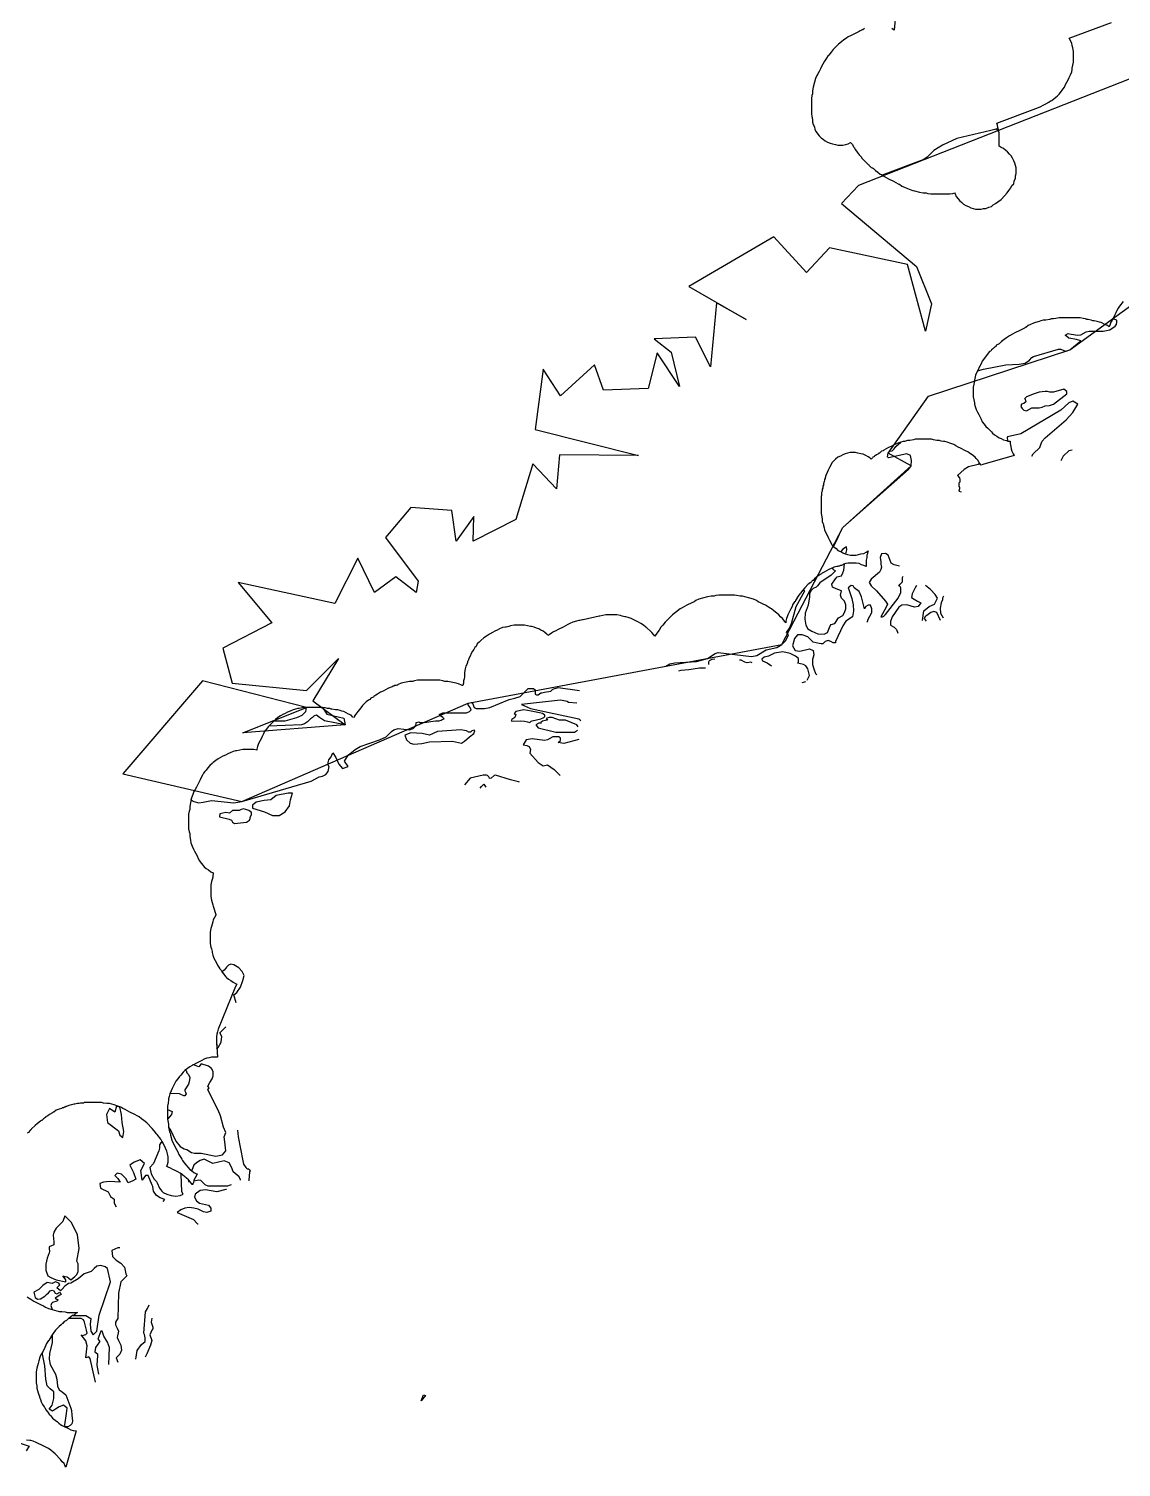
# Model space of a CAD drawing. Header units: metres. Extents: x 0 to 1325, y -1 to 773.
# Drawn here: x 188.3 to 206.38, y 170.11 to 193.92 of the extents above; entities that cross this region are included whole.
import ezdxf

# ---------------------------------------------------------------- set-up
doc = ezdxf.new("R2010")
doc.units = ezdxf.units.M

msp = doc.modelspace()

# ---------------------------------------------------------------- linework, layer by layer
at = {"layer": 'CUT'}
for points in [[(202.65, 194.198), (202.62, 193.898), (202.58, 193.928)], [(202.13, 193.928), (202.1, 193.908), (202.09, 193.908), (202.06, 193.888), (202.04, 193.878), (202.02, 193.868), (201.94, 193.828), (201.9, 193.808), (201.86, 193.788), (201.83, 193.768), (201.79, 193.738), (201.75, 193.708), (201.7, 193.668), (201.67, 193.638), (201.61, 193.578), (201.58, 193.538), (201.54, 193.488), (201.53, 193.478), (201.5, 193.438), (201.49, 193.418), (201.47, 193.388), (201.44, 193.338), (201.42, 193.298), (201.4, 193.258), (201.38, 193.218), (201.36, 193.178), (201.34, 193.148), (201.32, 193.098), (201.3, 193.038), (201.28, 192.958), (201.27, 192.898), (201.27, 192.868), (201.27, 192.848), (201.26, 192.818), (201.25, 192.768), (201.25, 192.728), (201.25, 192.548), (201.25, 192.508), (201.26, 192.478), (201.27, 192.418), (201.27, 192.378), (201.28, 192.338), (201.3, 192.298), (201.31, 192.258), (201.33, 192.218), (201.36, 192.178), (201.38, 192.148), (201.41, 192.118), (201.45, 192.088), (201.48, 192.068), (201.52, 192.048), (201.56, 192.028), (201.6, 192.018), (201.65, 192.008), (201.69, 191.998), (201.73, 191.998), (201.77, 191.998), (201.82, 192.008), (201.86, 192.018), (201.9, 192.038), (201.91, 192.028), (201.93, 192.008), (201.95, 191.968), (201.96, 191.958), (201.98, 191.918), (202.01, 191.878), (202.04, 191.838), (202.07, 191.808), (202.08, 191.798), (202.08, 191.788), (202.11, 191.758), (202.17, 191.698), (202.19, 191.678), (202.2, 191.668), (202.21, 191.658), (202.24, 191.628), (202.26, 191.618), (202.28, 191.608), (202.31, 191.578), (202.35, 191.548), (202.39, 191.518), (202.41, 191.508), (202.44, 191.488), (202.49, 191.458), (202.53, 191.438), (202.61, 191.398), (202.69, 191.358), (202.7, 191.348), (202.71, 191.348), (202.75, 191.318), (202.79, 191.298), (202.84, 191.278), (202.87, 191.268), (202.93, 191.248), (202.96, 191.238), (203.04, 191.218), (203.1, 191.208), (203.14, 191.208), (203.15, 191.208), (203.18, 191.198), (203.23, 191.188), (203.28, 191.188), (203.5, 191.188), (203.54, 191.188), (203.59, 191.198), (203.62, 191.208), (203.63, 191.188), (203.65, 191.148), (203.68, 191.108), (203.7, 191.078), (203.74, 191.048), (203.77, 191.018), (203.81, 190.998), (203.85, 190.978), (203.89, 190.958), (203.93, 190.948), (203.97, 190.938), (204.01, 190.938), (204.06, 190.938), (204.1, 190.948), (204.14, 190.948), (204.19, 190.968), (204.23, 190.978), (204.26, 191.008), (204.3, 191.028), (204.34, 191.058), (204.39, 191.098), (204.45, 191.158), (204.49, 191.208), (204.52, 191.248), (204.55, 191.288), (204.57, 191.328), (204.6, 191.358), (204.61, 191.398), (204.63, 191.448), (204.63, 191.488), (204.64, 191.528), (204.64, 191.578), (204.64, 191.618), (204.63, 191.658), (204.62, 191.698), (204.6, 191.738), (204.58, 191.778), (204.56, 191.818), (204.53, 191.848), (204.5, 191.888), (204.47, 191.908), (204.43, 191.938), (204.39, 191.958), (204.36, 191.978), (204.36, 192.008), (204.36, 192.048), (204.36, 192.158), (204.36, 192.198), (204.35, 192.248), (204.34, 192.288), (204.33, 192.328), (204.32, 192.358), (205.01, 192.618), (205.05, 192.638), (205.09, 192.658), (205.13, 192.678), (205.18, 192.708), (205.21, 192.728), (205.23, 192.738), (205.27, 192.768), (205.32, 192.808), (205.35, 192.838), (205.39, 192.888), (205.42, 192.928), (205.44, 192.958), (205.46, 192.998), (205.48, 193.038), (205.5, 193.078), (205.52, 193.118), (205.54, 193.158), (205.56, 193.208), (205.57, 193.248), (205.57, 193.268), (205.58, 193.318), (205.59, 193.368), (205.59, 193.408), (205.59, 193.498), (205.59, 193.548), (205.58, 193.608), (205.57, 193.648), (205.56, 193.678), (205.55, 193.708), (205.53, 193.748), (205.52, 193.768), (206.22, 194.028)], [(206.51, 193.088), (202.03, 191.328), (201.75, 191.028), (202.99, 189.988), (203.24, 189.368), (203.14, 188.918), (202.84, 190.018), (201.55, 190.298), (201.17, 189.888), (200.63, 190.478), (199.22, 189.658), (200.17, 189.108), (199.68, 189.388), (199.58, 188.328), (199.33, 188.818), (198.65, 188.788), (198.93, 188.568), (199.07, 187.998), (198.7, 188.558), (198.55, 187.968), (197.81, 187.938), (197.66, 188.358), (197.1, 187.848), (196.81, 188.288), (196.68, 187.288), (198.39, 186.858), (197.08, 186.868), (197.03, 186.308), (196.64, 186.718), (196.36, 185.798), (195.65, 185.438), (195.66, 185.848), (195.37, 185.438), (195.3, 185.948), (194.62, 185.998), (194.2, 185.498), (194.74, 184.778), (194.71, 184.588), (194.37, 184.848), (194.02, 184.588), (193.74, 185.158), (193.36, 184.408), (191.76, 184.758), (192.32, 184.088), (191.51, 183.668), (191.66, 183.088), (192.89, 182.968), (193.42, 183.498), (193, 182.798), (193.53, 182.398), (191.84, 182.268), (192.89, 182.688), (191.17, 183.128), (189.85, 181.588), (191.82, 181.128), (195.57, 182.758), (200.76, 183.728), (201.77, 185.668), (202.9, 186.688), (202.52, 186.898), (203.19, 187.838), (205.53, 188.608), (206.8, 189.528)], [(206.41, 189.408), (206.35, 189.328), (206.33, 189.298), (206.31, 189.258), (206.29, 189.218), (206.27, 189.178), (206.25, 189.138), (206.23, 189.098), (206.21, 189.068), (206.19, 189.018), (206.18, 188.988), (206.15, 189.008), (206.11, 189.028), (206.05, 189.058), (206.02, 189.068), (205.98, 189.078), (205.93, 189.088), (205.91, 189.088), (205.88, 189.098), (205.83, 189.108), (205.82, 189.108), (205.81, 189.108), (205.79, 189.118), (205.75, 189.128), (205.7, 189.138), (205.65, 189.138), (205.39, 189.138), (205.35, 189.138), (205.3, 189.128), (205.26, 189.118), (205.25, 189.118), (205.22, 189.118), (205.2, 189.108), (205.19, 189.108), (205.13, 189.098), (205.09, 189.098), (205.05, 189.088), (205.02, 189.078), (204.96, 189.058), (204.93, 189.048), (204.88, 189.028), (204.84, 189.008), (204.8, 188.978), (204.79, 188.978), (204.78, 188.968), (204.7, 188.928), (204.62, 188.888), (204.58, 188.868), (204.53, 188.838), (204.5, 188.818), (204.48, 188.808), (204.44, 188.778), (204.4, 188.748), (204.4, 188.738), (204.39, 188.738), (204.36, 188.708), (204.34, 188.698), (204.32, 188.688), (204.31, 188.678), (204.31, 188.668), (204.29, 188.658), (204.28, 188.648), (204.27, 188.638), (204.25, 188.618), (204.23, 188.608), (204.22, 188.588), (204.2, 188.578), (204.16, 188.528), (204.1, 188.448), (204.08, 188.418), (204.06, 188.378), (204.04, 188.338), (204.03, 188.318), (204.01, 188.278), (203.99, 188.238), (203.97, 188.188), (203.95, 188.108), (203.95, 188.088), (203.94, 188.038), (203.93, 187.988), (203.93, 187.948), (203.93, 187.868), (203.93, 187.828), (203.94, 187.778), (203.95, 187.728), (203.95, 187.708), (203.96, 187.668), (203.98, 187.618), (204, 187.578), (204.02, 187.538), (204.06, 187.458), (204.08, 187.418), (204.11, 187.378), (204.14, 187.338), (204.17, 187.308), (204.23, 187.248), (204.25, 187.228), (204.28, 187.198), (204.32, 187.178), (204.36, 187.148), (204.39, 187.138), (204.43, 187.118), (204.48, 187.108), (204.52, 187.098), (204.54, 187.098), (204.54, 187.058), (204.55, 187.008), (204.56, 186.968), (204.57, 186.928), (204.59, 186.888), (204.61, 186.858), (204.09, 186.708), (204.06, 186.698), (204.03, 186.738), (204.01, 186.778), (203.98, 186.808), (203.96, 186.828), (203.91, 186.868), (203.87, 186.898), (203.84, 186.918), (203.8, 186.938), (203.72, 186.978), (203.68, 186.998), (203.64, 187.018), (203.61, 187.038), (203.56, 187.058), (203.5, 187.078), (203.46, 187.088), (203.44, 187.088), (203.4, 187.098), (203.37, 187.108), (203.33, 187.108), (203.27, 187.118), (203.24, 187.128), (203.2, 187.128), (203.01, 187.128), (202.97, 187.128), (202.94, 187.118), (202.88, 187.108), (202.84, 187.108), (202.81, 187.098), (202.79, 187.088), (202.77, 187.088), (202.73, 187.078), (202.7, 187.068), (202.67, 187.058), (202.61, 187.028), (202.57, 187.008), (202.53, 186.988), (202.45, 186.948), (202.44, 186.938), (202.41, 186.928), (202.4, 186.918), (202.38, 186.898), (202.37, 186.898), (202.36, 186.888), (202.35, 186.878), (202.33, 186.868), (202.32, 186.868), (202.32, 186.858), (202.31, 186.858), (202.29, 186.848), (202.29, 186.838), (202.27, 186.828), (202.26, 186.818), (202.25, 186.808), (202.24, 186.798), (202.22, 186.818), (202.19, 186.838), (202.15, 186.858), (202.11, 186.878), (202.07, 186.888), (202.02, 186.898), (201.98, 186.908), (201.94, 186.908), (201.89, 186.908), (201.85, 186.898), (201.81, 186.888), (201.77, 186.868), (201.73, 186.848), (201.69, 186.828), (201.65, 186.798), (201.62, 186.768), (201.59, 186.738), (201.57, 186.698), (201.55, 186.658), (201.53, 186.618), (201.51, 186.578), (201.49, 186.528), (201.48, 186.488), (201.48, 186.478), (201.47, 186.458), (201.47, 186.448), (201.46, 186.428), (201.45, 186.388), (201.45, 186.368), (201.44, 186.348), (201.44, 186.338), (201.44, 186.318), (201.43, 186.298), (201.43, 186.278), (201.43, 186.268), (201.42, 186.248), (201.42, 186.228), (201.42, 186.198), (201.41, 186.178), (201.41, 186.128), (201.41, 185.938), (201.41, 185.898), (201.42, 185.868), (201.43, 185.808), (201.43, 185.768), (201.44, 185.738), (201.45, 185.718), (201.45, 185.698), (201.46, 185.658), (201.47, 185.628), (201.48, 185.598), (201.51, 185.538), (201.53, 185.498), (201.55, 185.458), (201.57, 185.418), (201.59, 185.378), (201.62, 185.348), (201.66, 185.318), (201.69, 185.288), (201.73, 185.268), (201.77, 185.248), (201.81, 185.228), (201.85, 185.218), (201.9, 185.208), (201.94, 185.208), (201.99, 185.208), (202.03, 185.218), (202.07, 185.228), (202.12, 185.238), (202.16, 185.258), (202.19, 185.278), (202.18, 185.248), (202.18, 185.228), (202.17, 185.208), (202.17, 185.188), (202.17, 185.168), (202.16, 185.128), (202.16, 185.078), (202.16, 185.018), (202.12, 185.038), (202.08, 185.048), (202.04, 185.068), (201.99, 185.078), (201.95, 185.078), (201.91, 185.078), (201.86, 185.078), (201.82, 185.068), (201.78, 185.058), (201.77, 185.048), (201.75, 185.038), (201.74, 185.038), (201.73, 185.038), (201.71, 185.028), (201.7, 185.028), (201.69, 185.018), (201.68, 185.018), (201.67, 185.018), (201.63, 185.008), (201.58, 184.988), (201.54, 184.968), (201.5, 184.948), (201.46, 184.928), (201.43, 184.908), (201.42, 184.898), (201.38, 184.878), (201.34, 184.848), (201.3, 184.818), (201.29, 184.798), (201.27, 184.788), (201.26, 184.778), (201.25, 184.768), (201.24, 184.758), (201.2, 184.728), (201.14, 184.668), (201.11, 184.628), (201.07, 184.578), (201.06, 184.568), (201.03, 184.528), (201.01, 184.498), (201.01, 184.488), (200.99, 184.458), (200.98, 184.438), (200.97, 184.438), (200.94, 184.388), (200.93, 184.358), (200.91, 184.318), (200.89, 184.278), (200.86, 184.218), (200.85, 184.188), (200.84, 184.158), (200.83, 184.118), (200.83, 184.098), (200.83, 184.088), (200.81, 184.108), (200.77, 184.158), (200.74, 184.188), (200.71, 184.218), (200.68, 184.248), (200.63, 184.288), (200.59, 184.318), (200.57, 184.328), (200.54, 184.348), (200.49, 184.378), (200.45, 184.398), (200.41, 184.418), (200.37, 184.438), (200.34, 184.458), (200.29, 184.478), (200.23, 184.498), (200.15, 184.518), (200.11, 184.528), (200.07, 184.528), (200.01, 184.538), (199.98, 184.548), (199.94, 184.548), (199.76, 184.548), (199.72, 184.548), (199.67, 184.538), (199.64, 184.528), (199.62, 184.528), (199.59, 184.528), (199.53, 184.518), (199.45, 184.498), (199.39, 184.478), (199.34, 184.458), (199.31, 184.438), (199.27, 184.418), (199.19, 184.378), (199.15, 184.358), (199.11, 184.338), (199.08, 184.318), (199, 184.258), (198.95, 184.218), (198.89, 184.158), (198.83, 184.098), (198.79, 184.048), (198.76, 184.018), (198.73, 183.968), (198.69, 183.918), (198.66, 183.868), (198.64, 183.888), (198.61, 183.928), (198.58, 183.958), (198.53, 183.998), (198.52, 184.008), (198.51, 184.018), (198.47, 184.048), (198.43, 184.078), (198.39, 184.098), (198.31, 184.138), (198.27, 184.158), (198.22, 184.178), (198.18, 184.188), (198.16, 184.188), (198.12, 184.198), (198.09, 184.208), (198.03, 184.218), (197.98, 184.218), (197.89, 184.218), (197.85, 184.218), (197.8, 184.208), (197.75, 184.198), (197.74, 184.198), (197.47, 184.138), (197.46, 184.138), (197.42, 184.128), (197.4, 184.128), (197.36, 184.118), (197.3, 184.098), (197.25, 184.078), (197.22, 184.058), (197.18, 184.038), (197.14, 184.018), (197.06, 183.978), (197.02, 183.958), (196.98, 183.938), (196.95, 183.918), (196.91, 183.888), (196.89, 183.878), (196.88, 183.888), (196.87, 183.898), (196.84, 183.928), (196.81, 183.948), (196.77, 183.968), (196.74, 183.988), (196.7, 183.998), (196.66, 184.018), (196.62, 184.028), (196.6, 184.028), (196.55, 184.038), (196.5, 184.048), (196.46, 184.048), (196.38, 184.048), (196.33, 184.048), (196.27, 184.038), (196.24, 184.028), (196.2, 184.018), (196.18, 184.018), (196.14, 184.008), (196.09, 183.988), (196.05, 183.968), (196.01, 183.948), (195.97, 183.928), (195.92, 183.898), (195.89, 183.878), (195.87, 183.868), (195.83, 183.838), (195.78, 183.798), (195.75, 183.768), (195.72, 183.738), (195.7, 183.698), (195.68, 183.678), (195.66, 183.648), (195.64, 183.618), (195.62, 183.578), (195.6, 183.538), (195.58, 183.498), (195.57, 183.458), (195.56, 183.448), (195.56, 183.428), (195.55, 183.418), (195.55, 183.408), (195.53, 183.368), (195.52, 183.328), (195.51, 183.268), (195.51, 183.218), (195.51, 183.208), (195.51, 183.188), (195.5, 183.168), (195.5, 183.158), (195.49, 183.128), (195.49, 183.118), (195.49, 183.098), (195.49, 183.088), (195.48, 183.048), (195.47, 183.048), (195.46, 183.058), (195.41, 183.078), (195.37, 183.088), (195.29, 183.108), (195.23, 183.118), (195.19, 183.118), (195.18, 183.118), (195.15, 183.128), (195.1, 183.138), (195.05, 183.138), (194.78, 183.138), (194.73, 183.138), (194.68, 183.128), (194.65, 183.118), (194.64, 183.118), (194.6, 183.118), (194.54, 183.108), (194.46, 183.088), (194.41, 183.068), (194.4, 183.058), (194.39, 183.058), (194.37, 183.048), (194.36, 183.048), (194.35, 183.048), (194.34, 183.038), (194.33, 183.038), (194.32, 183.038), (194.31, 183.028), (194.28, 183.018), (194.24, 182.998), (194.16, 182.958), (194.12, 182.938), (194.07, 182.908), (194.04, 182.888), (194.01, 182.868), (194, 182.858), (193.97, 182.848), (193.96, 182.838), (193.94, 182.818), (193.92, 182.808), (193.88, 182.778), (193.82, 182.718), (193.79, 182.678), (193.75, 182.628), (193.74, 182.618), (193.71, 182.578), (193.69, 182.548), (193.69, 182.538), (193.68, 182.518), (193.66, 182.528), (193.63, 182.558), (193.59, 182.578), (193.55, 182.598), (193.51, 182.618), (193.48, 182.628), (193.45, 182.638), (193.41, 182.648), (193.37, 182.648), (193.31, 182.658), (193.3, 182.658), (193.28, 182.668), (193.25, 182.668), (193.24, 182.668), (193.2, 182.678), (193.15, 182.688), (193.11, 182.688), (192.91, 182.688), (192.87, 182.688), (192.82, 182.678), (192.77, 182.668), (192.75, 182.668), (192.71, 182.658), (192.67, 182.648), (192.62, 182.628), (192.58, 182.608), (192.54, 182.588), (192.5, 182.568), (192.46, 182.548), (192.42, 182.518), (192.38, 182.488), (192.35, 182.458), (192.32, 182.428), (192.29, 182.398), (192.26, 182.368), (192.23, 182.328), (192.2, 182.288), (192.18, 182.248), (192.16, 182.208), (192.14, 182.168), (192.12, 182.128), (192.1, 182.088), (192.08, 182.038), (192.07, 181.998), (192.07, 181.978), (192.02, 181.988), (191.97, 181.988), (191.88, 181.988), (191.84, 181.988), (191.79, 181.978), (191.74, 181.968), (191.72, 181.968), (191.68, 181.958), (191.63, 181.938), (191.59, 181.918), (191.55, 181.898), (191.51, 181.878), (191.47, 181.858), (191.43, 181.838), (191.39, 181.808), (191.35, 181.778), (191.34, 181.768), (191.33, 181.758), (191.29, 181.728), (191.26, 181.688), (191.23, 181.648), (191.21, 181.628), (191.19, 181.598), (191.17, 181.568), (191.15, 181.528), (191.13, 181.488), (191.07, 181.368), (191.05, 181.328), (191.03, 181.298), (191.01, 181.248), (190.99, 181.188), (190.97, 181.108), (190.96, 181.048), (190.96, 181.018), (190.96, 180.998), (190.95, 180.968), (190.94, 180.918), (190.94, 180.878), (190.94, 180.718), (190.94, 180.678), (190.95, 180.628), (190.96, 180.598), (190.96, 180.578), (190.96, 180.548), (190.97, 180.488), (190.98, 180.448), (191, 180.388), (191.02, 180.338), (191.04, 180.308), (191.06, 180.268), (191.08, 180.228), (191.1, 180.188), (191.12, 180.148), (191.15, 180.108), (191.18, 180.068), (191.2, 180.048), (191.23, 180.018), (191.27, 179.998), (191.31, 179.968), (191.35, 179.948), (191.35, 179.938), (191.34, 179.898), (191.34, 179.878), (191.33, 179.838), (191.32, 179.808), (191.31, 179.748), (191.31, 179.698), (191.31, 179.608), (191.31, 179.558), (191.32, 179.498), (191.33, 179.458), (191.34, 179.418), (191.35, 179.398), (191.39, 179.258), (191.39, 179.248), (191.37, 179.208), (191.35, 179.168), (191.34, 179.138), (191.33, 179.098), (191.32, 179.058), (191.31, 179.028), (191.3, 178.968), (191.3, 178.918), (191.3, 178.828), (191.3, 178.778), (191.31, 178.718), (191.32, 178.688), (191.33, 178.648), (191.33, 178.628), (191.34, 178.588), (191.36, 178.538), (191.38, 178.498), (191.4, 178.458), (191.42, 178.418), (191.44, 178.388), (191.46, 178.358), (191.48, 178.338), (191.49, 178.318), (191.52, 178.278), (191.56, 178.228), (191.57, 178.218), (191.6, 178.188), (191.64, 178.168), (191.68, 178.138), (191.72, 178.118), (191.74, 178.108), (191.72, 178.068), (191.43, 177.358), (191.42, 177.318), (191.41, 177.278), (191.4, 177.238), (191.4, 177.198), (191.4, 177.158), (191.42, 176.898), (191.41, 176.898), (191.37, 176.898), (191.32, 176.898), (191.28, 176.888), (191.24, 176.878), (191.21, 176.868), (191.15, 176.838), (191.07, 176.798), (191.02, 176.768), (191.01, 176.768), (191, 176.758), (190.96, 176.738), (190.92, 176.708), (190.88, 176.678), (190.85, 176.648), (190.81, 176.598), (190.8, 176.588), (190.79, 176.578), (190.76, 176.538), (190.73, 176.498), (190.71, 176.458), (190.67, 176.378), (190.65, 176.338), (190.63, 176.288), (190.62, 176.248), (190.61, 176.208), (190.61, 176.188), (190.6, 176.138), (190.59, 176.088), (190.59, 176.048), (190.59, 175.908), (190.59, 175.868), (190.6, 175.818), (190.61, 175.788), (190.61, 175.768), (190.61, 175.738), (190.62, 175.688), (190.63, 175.648), (190.64, 175.628), (190.64, 175.608), (190.65, 175.568), (190.66, 175.538), (190.67, 175.508), (190.7, 175.448), (190.72, 175.408), (190.74, 175.368), (190.76, 175.328), (190.78, 175.288), (190.81, 175.238), (190.83, 175.208), (190.84, 175.188), (190.87, 175.148), (190.9, 175.108), (190.93, 175.078), (190.96, 175.038), (190.99, 175.018), (191.03, 174.988), (191.07, 174.968), (191.08, 174.968), (191.07, 174.938), (191.05, 174.898), (191.03, 174.858), (191.02, 174.818), (191.01, 174.808), (191.01, 174.788), (191, 174.788), (190.97, 174.828), (190.94, 174.868), (190.9, 174.898), (190.89, 174.908), (190.88, 174.918), (190.84, 174.948), (190.8, 174.978), (190.76, 174.998), (190.72, 175.018), (190.68, 175.038), (190.64, 175.058), (190.6, 175.078), (190.58, 175.088), (190.59, 175.118), (190.6, 175.158), (190.6, 175.208), (190.6, 175.248), (190.59, 175.298), (190.58, 175.338), (190.56, 175.388), (190.54, 175.428), (190.52, 175.468), (190.5, 175.508), (190.48, 175.538), (190.42, 175.618), (190.41, 175.628), (190.37, 175.678), (190.34, 175.718), (190.25, 175.808), (190.2, 175.848), (190.16, 175.878), (190.12, 175.908), (190.09, 175.928), (190.05, 175.948), (189.97, 175.988), (189.89, 176.028), (189.85, 176.048), (189.82, 176.068), (189.77, 176.088), (189.71, 176.108), (189.63, 176.128), (189.59, 176.128), (189.53, 176.138), (189.5, 176.148), (189.46, 176.148), (189.27, 176.148), (189.22, 176.148), (189.2, 176.138), (189.17, 176.138), (189.15, 176.138), (189.13, 176.128), (189.1, 176.128), (189.06, 176.118), (189.04, 176.118), (189, 176.108), (188.96, 176.098), (188.92, 176.078), (188.91, 176.078), (188.9, 176.068), (188.89, 176.068), (188.88, 176.068), (188.87, 176.058), (188.85, 176.058), (188.84, 176.048), (188.8, 176.038), (188.75, 176.018), (188.71, 175.988), (188.7, 175.988), (188.69, 175.978), (188.64, 175.948), (188.61, 175.928), (188.57, 175.908), (188.57, 175.898), (188.54, 175.878), (188.52, 175.858), (188.51, 175.848), (188.5, 175.848), (188.49, 175.838), (188.44, 175.798), (188.4, 175.768), (188.34, 175.708), (188.33, 175.688), (188.32, 175.688), (188.3, 175.668), (188.3, 175.658), (188.27, 175.638)], [(188.27, 172.928), (188.3, 172.908), (188.33, 172.888), (188.38, 172.858), (188.5, 172.798), (188.54, 172.778), (188.57, 172.758), (188.62, 172.738), (188.68, 172.718), (188.76, 172.698), (188.8, 172.688), (188.84, 172.688), (188.9, 172.678), (188.93, 172.668), (188.97, 172.668), (189.1, 172.668), (189.08, 172.658), (189.06, 172.638), (189.05, 172.638), (189.04, 172.628), (189.03, 172.618), (189.02, 172.618), (188.99, 172.598), (188.96, 172.568), (188.95, 172.568), (188.92, 172.538), (188.9, 172.528), (188.88, 172.518), (188.86, 172.488), (188.85, 172.488), (188.84, 172.478), (188.83, 172.468), (188.8, 172.438), (188.77, 172.408), (188.74, 172.378), (188.68, 172.298), (188.66, 172.268), (188.66, 172.258), (188.64, 172.228), (188.63, 172.208), (188.62, 172.208), (188.59, 172.158), (188.58, 172.128), (188.56, 172.088), (188.52, 172.008), (188.5, 171.978), (188.48, 171.928), (188.46, 171.868), (188.45, 171.828), (188.44, 171.788), (188.43, 171.748), (188.42, 171.688), (188.42, 171.638), (188.42, 171.548), (188.42, 171.508), (188.43, 171.458), (188.43, 171.418), (188.44, 171.378), (188.45, 171.338), (188.46, 171.308), (188.46, 171.298), (188.47, 171.288), (188.47, 171.268), (188.48, 171.258), (188.49, 171.228), (188.5, 171.188), (188.52, 171.148), (188.55, 171.108), (188.56, 171.098), (188.58, 171.058), (188.61, 171.018), (188.64, 170.978), (188.65, 170.968), (188.66, 170.958), (188.69, 170.918), (188.73, 170.888), (188.77, 170.858), (188.79, 170.838), (188.82, 170.818), (188.85, 170.798), (188.89, 170.778), (188.93, 170.758), (188.95, 170.748), (188.99, 170.728), (189.03, 170.718), (189.07, 170.708), (189.08, 170.708), (188.91, 170.108), (188.9, 170.128), (188.88, 170.168), (188.85, 170.198), (188.82, 170.238), (188.73, 170.328), (188.7, 170.358), (188.66, 170.388), (188.62, 170.418), (188.58, 170.438), (188.5, 170.478), (188.46, 170.498), (188.42, 170.518), (188.37, 170.538), (188.33, 170.548), (188.31, 170.548), (188.26, 170.558)]]:
    msp.add_lwpolyline(points, dxfattribs=at)
msp.add_lwpolyline([(194.86, 171.298), (194.79, 171.208), (194.83, 171.308), (194.86, 171.298)], close=True, dxfattribs=at)
at = {"layer": 'SCORE'}
for points in [[(202.42, 191.498), (202.44, 191.488), (202.49, 191.458), (202.53, 191.438), (202.61, 191.398), (202.69, 191.358), (202.7, 191.348), (202.71, 191.348), (202.75, 191.318), (202.79, 191.298), (202.84, 191.278), (202.87, 191.268), (202.93, 191.248), (202.96, 191.238), (203.04, 191.218), (203.1, 191.208), (203.14, 191.208), (203.15, 191.208), (203.18, 191.198), (203.23, 191.188), (203.28, 191.188), (203.5, 191.188), (203.54, 191.188), (203.59, 191.198), (203.62, 191.208), (203.63, 191.188), (203.65, 191.148), (203.68, 191.108), (203.7, 191.078), (203.74, 191.048), (203.77, 191.018), (203.81, 190.998), (203.85, 190.978), (203.89, 190.958), (203.93, 190.948), (203.97, 190.938), (204.01, 190.938), (204.06, 190.938), (204.1, 190.948), (204.14, 190.948), (204.19, 190.968), (204.23, 190.978), (204.26, 191.008), (204.3, 191.028), (204.34, 191.058), (204.39, 191.098), (204.45, 191.158), (204.49, 191.208), (204.52, 191.248), (204.55, 191.288), (204.57, 191.328), (204.6, 191.358), (204.61, 191.398), (204.63, 191.448), (204.63, 191.488), (204.64, 191.528), (204.64, 191.578), (204.64, 191.618), (204.63, 191.658), (204.62, 191.698), (204.6, 191.738), (204.58, 191.778), (204.56, 191.818), (204.53, 191.848), (204.5, 191.888), (204.47, 191.908), (204.43, 191.938), (204.39, 191.958), (204.36, 191.978), (204.36, 192.008), (204.36, 192.048), (204.36, 192.158), (204.36, 192.198), (204.35, 192.228), (204.32, 192.268), (204.29, 192.258), (204.22, 192.238), (203.66, 192.108), (203.42, 191.998), (203.28, 191.908), (203.17, 191.798), (203.11, 191.758), (202.42, 191.498)], [(205.38, 188.618), (205.43, 188.598), (205.47, 188.588), (205.53, 188.608), (205.71, 188.758), (205.64, 188.778), (205.51, 188.798), (205.45, 188.848), (205.5, 188.878), (205.55, 188.868), (205.66, 188.848), (205.71, 188.858), (205.8, 188.908), (205.85, 188.918), (206.08, 188.918), (206.19, 188.938), (206.28, 188.998), (206.3, 189.028), (206.31, 189.068), (206.31, 189.098), (206.24, 189.118), (206.23, 189.098), (206.21, 189.068), (206.19, 189.018), (206.18, 188.988), (206.15, 189.008), (206.11, 189.028), (206.05, 189.058), (206.02, 189.068), (205.98, 189.078), (205.93, 189.088), (205.91, 189.088), (205.88, 189.098), (205.83, 189.108), (205.82, 189.108), (205.81, 189.108), (205.79, 189.118), (205.75, 189.128), (205.7, 189.138), (205.65, 189.138), (205.39, 189.138), (205.35, 189.138), (205.3, 189.128), (205.26, 189.118), (205.25, 189.118), (205.22, 189.118), (205.2, 189.108), (205.19, 189.108), (205.13, 189.098), (205.09, 189.098), (205.05, 189.088), (205.02, 189.078), (204.96, 189.058), (204.93, 189.048), (204.88, 189.028), (204.84, 189.008), (204.8, 188.978), (204.79, 188.978), (204.78, 188.968), (204.7, 188.928), (204.62, 188.888), (204.58, 188.868), (204.53, 188.838), (204.5, 188.818), (204.48, 188.808), (204.44, 188.778), (204.4, 188.748), (204.4, 188.738), (204.39, 188.738), (204.36, 188.708), (204.34, 188.698), (204.32, 188.688), (204.31, 188.678), (204.31, 188.668), (204.29, 188.658), (204.28, 188.648), (204.27, 188.638), (204.25, 188.618), (204.23, 188.608), (204.22, 188.588), (204.2, 188.578), (204.16, 188.528), (204.1, 188.448), (204.08, 188.418), (204.06, 188.378), (204.04, 188.338), (204.03, 188.318), (204.01, 188.278), (204, 188.258), (204.1, 188.288), (204.47, 188.358), (204.69, 188.368), (204.79, 188.388), (204.86, 188.438), (204.9, 188.478), (204.93, 188.498), (205.34, 188.618), (205.38, 188.618)], [(204.78, 187.798), (204.79, 187.788), (204.8, 187.748), (204.77, 187.718), (204.73, 187.708), (204.72, 187.668), (204.74, 187.638), (204.77, 187.608), (204.81, 187.598), (204.9, 187.648), (204.92, 187.648), (205.02, 187.648), (205.07, 187.658), (205.12, 187.678), (205.19, 187.688), (205.26, 187.708), (205.48, 187.878), (205.48, 187.918), (205.43, 187.958), (205.26, 187.908), (205.2, 187.908), (205.16, 187.918), (205.12, 187.918), (205.02, 187.908), (204.94, 187.878), (204.81, 187.828), (204.78, 187.798)], [(204.9, 186.848), (204.92, 186.888), (205.03, 186.988), (205.05, 187.038), (205.07, 187.098), (205.12, 187.148), (205.47, 187.448), (205.58, 187.568), (205.66, 187.708), (205.58, 187.758), (205.51, 187.728), (205.38, 187.608), (204.72, 187.218), (204.5, 187.168), (204.49, 187.148), (204.5, 187.108), (204.5, 187.098), (204.52, 187.098), (204.54, 187.098), (204.54, 187.058), (204.55, 187.008), (204.56, 186.968), (204.57, 186.928), (204.59, 186.888), (204.61, 186.858), (204.09, 186.708), (204.06, 186.698), (204.04, 186.728), (204.01, 186.708), (203.85, 186.668), (203.78, 186.628), (203.67, 186.528), (203.7, 186.488), (203.71, 186.458), (203.71, 186.418), (203.69, 186.398), (203.69, 186.358), (203.7, 186.328), (203.7, 186.308), (203.69, 186.268), (203.73, 186.258)], [(202.89, 186.858), (202.83, 186.888), (202.53, 186.818), (202.51, 186.838), (202.52, 186.898), (202.55, 186.928), (202.59, 186.938), (202.62, 186.968), (202.65, 187.008), (202.73, 187.078), (202.7, 187.068), (202.67, 187.058), (202.61, 187.028), (202.57, 187.008), (202.53, 186.988), (202.45, 186.948), (202.44, 186.938), (202.41, 186.928), (202.4, 186.918), (202.38, 186.898), (202.37, 186.898), (202.36, 186.888), (202.35, 186.878), (202.33, 186.868), (202.32, 186.868), (202.32, 186.858), (202.31, 186.858), (202.29, 186.848), (202.29, 186.838), (202.27, 186.828), (202.26, 186.818), (202.25, 186.808), (202.24, 186.798), (202.22, 186.818), (202.19, 186.838), (202.15, 186.858), (202.11, 186.878), (202.07, 186.888), (202.02, 186.898), (201.98, 186.908), (201.94, 186.908), (201.89, 186.908), (201.85, 186.898), (201.81, 186.888), (201.77, 186.868), (201.73, 186.848), (201.69, 186.828), (201.65, 186.798), (201.62, 186.768), (201.59, 186.738), (201.57, 186.698), (201.55, 186.658), (201.53, 186.618), (201.51, 186.578), (201.49, 186.528), (201.48, 186.488), (201.48, 186.478), (201.47, 186.458), (201.47, 186.448), (201.46, 186.428), (201.45, 186.388), (201.45, 186.368), (201.44, 186.348), (201.44, 186.338), (201.44, 186.318), (201.43, 186.298), (201.43, 186.278), (201.43, 186.268), (201.42, 186.248), (201.42, 186.228), (201.42, 186.198), (201.41, 186.178), (201.41, 186.128), (201.41, 185.938), (201.41, 185.898), (201.42, 185.868), (201.43, 185.808), (201.43, 185.768), (201.44, 185.738), (201.45, 185.718), (201.45, 185.698), (201.46, 185.658), (201.47, 185.628), (201.48, 185.598), (201.51, 185.538), (201.53, 185.498), (201.55, 185.458), (201.57, 185.418), (201.59, 185.378), (201.62, 185.348), (201.62, 185.358), (201.64, 185.388), (201.67, 185.458), (201.74, 185.608), (201.77, 185.668), (202.86, 186.628), (202.9, 186.688), (202.91, 186.778), (202.89, 186.858)], [(205.57, 186.948), (205.51, 186.938), (205.42, 186.848), (205.38, 186.768)], [(201.84, 185.298), (201.83, 185.348), (201.77, 185.308), (201.74, 185.268), (201.77, 185.248), (201.81, 185.228), (201.82, 185.228), (201.84, 185.298)], [(201.22, 184.568), (201.22, 184.518), (201.2, 184.378), (201.15, 184.248), (201.14, 184.148), (201.16, 184.048), (201.19, 183.988), (201.26, 183.948), (201.36, 183.908), (201.46, 183.898), (201.52, 183.928), (201.56, 184.038), (201.58, 184.058), (201.64, 184.078), (201.7, 184.168), (201.77, 184.208), (201.8, 184.258), (201.82, 184.318), (201.82, 184.388), (201.8, 184.448), (201.75, 184.498), (201.73, 184.548), (201.75, 184.618), (201.66, 184.648), (201.6, 184.678), (201.59, 184.728), (201.65, 184.818), (201.68, 184.848), (201.72, 184.858), (201.75, 184.868), (201.77, 184.918), (201.79, 184.958), (201.8, 185.058), (201.78, 185.058), (201.77, 185.048), (201.75, 185.038), (201.74, 185.038), (201.73, 185.038), (201.71, 185.028), (201.7, 185.028), (201.69, 185.018), (201.68, 185.018), (201.67, 185.018), (201.63, 185.008), (201.61, 184.998), (201.6, 184.978), (201.61, 184.968), (201.65, 184.948), (201.58, 184.878), (201.39, 184.748), (201.35, 184.698), (201.33, 184.678), (201.28, 184.658), (201.24, 184.618), (201.22, 184.568)], [(202.71, 185.028), (202.62, 185.048), (202.57, 185.078), (202.52, 185.208), (202.48, 185.238), (202.41, 185.228), (202.39, 185.168), (202.4, 185.098), (202.4, 185.058), (202.41, 185.008), (202.4, 184.968), (202.38, 184.928), (202.24, 184.808), (202.21, 184.758), (202.24, 184.698), (202.33, 184.618), (202.48, 184.448), (202.51, 184.398), (202.49, 184.348), (202.43, 184.238), (202.4, 184.188), (202.43, 184.188), (202.45, 184.198), (202.48, 184.228), (202.69, 184.498), (202.73, 184.588), (202.73, 184.608)], [(201.29, 184.798), (201.27, 184.788), (201.32, 184.798), (201.34, 184.848), (201.3, 184.818), (201.29, 184.798)], [(202.73, 184.608), (202.73, 184.648), (202.73, 184.668), (202.72, 184.688), (202.7, 184.698), (202.72, 184.728), (202.75, 184.758), (202.76, 184.768), (202.76, 184.838), (202.77, 184.858)], [(198.84, 183.368), (198.91, 183.408), (198.99, 183.428), (199.35, 183.448), (199.53, 183.498), (199.66, 183.578), (199.71, 183.598), (200.26, 183.528), (200.35, 183.548), (200.5, 183.638), (200.68, 183.678), (200.76, 183.728), (200.83, 183.798), (200.87, 183.888), (200.84, 183.928), (200.89, 183.998), (200.92, 184.078), (201, 184.358), (201.14, 184.618), (201.11, 184.628), (201.07, 184.578), (201.06, 184.568), (201.03, 184.528), (201.01, 184.498), (201.01, 184.488), (200.99, 184.458), (200.98, 184.438), (200.97, 184.438), (200.94, 184.388), (200.93, 184.358), (200.91, 184.318), (200.89, 184.278), (200.86, 184.218), (200.85, 184.188), (200.84, 184.158), (200.83, 184.118), (200.83, 184.098), (200.83, 184.088), (200.81, 184.108), (200.77, 184.158), (200.74, 184.188), (200.71, 184.218), (200.68, 184.248), (200.63, 184.288), (200.59, 184.318), (200.57, 184.328), (200.54, 184.348), (200.49, 184.378), (200.45, 184.398), (200.41, 184.418), (200.37, 184.438), (200.34, 184.458), (200.29, 184.478), (200.23, 184.498), (200.15, 184.518), (200.11, 184.528), (200.07, 184.528), (200.01, 184.538), (199.98, 184.548), (199.94, 184.548), (199.76, 184.548), (199.72, 184.548), (199.67, 184.538), (199.64, 184.528), (199.62, 184.528), (199.59, 184.528), (199.53, 184.518), (199.45, 184.498), (199.39, 184.478), (199.34, 184.458), (199.31, 184.438), (199.27, 184.418), (199.19, 184.378), (199.15, 184.358), (199.11, 184.338), (199.08, 184.318), (199, 184.258), (198.95, 184.218), (198.89, 184.158), (198.83, 184.098), (198.79, 184.048), (198.76, 184.018), (198.73, 183.968), (198.69, 183.918), (198.66, 183.868), (198.64, 183.888), (198.61, 183.928), (198.58, 183.958), (198.53, 183.998), (198.52, 184.008), (198.51, 184.018), (198.47, 184.048), (198.43, 184.078), (198.39, 184.098), (198.31, 184.138), (198.27, 184.158), (198.22, 184.178), (198.18, 184.188), (198.16, 184.188), (198.12, 184.198), (198.09, 184.208), (198.03, 184.218), (197.98, 184.218), (197.89, 184.218), (197.85, 184.218), (197.8, 184.208), (197.75, 184.198), (197.74, 184.198), (197.47, 184.138), (197.46, 184.138), (197.42, 184.128), (197.4, 184.128), (197.36, 184.118), (197.3, 184.098), (197.25, 184.078), (197.22, 184.058), (197.18, 184.038), (197.14, 184.018), (197.06, 183.978), (197.02, 183.958), (196.98, 183.938), (196.95, 183.918), (196.91, 183.888), (196.89, 183.878), (196.88, 183.888), (196.87, 183.898), (196.84, 183.928), (196.81, 183.948), (196.77, 183.968), (196.74, 183.988), (196.7, 183.998), (196.66, 184.018), (196.62, 184.028), (196.6, 184.028), (196.55, 184.038), (196.5, 184.048), (196.46, 184.048), (196.38, 184.048), (196.33, 184.048), (196.27, 184.038), (196.24, 184.028), (196.2, 184.018), (196.18, 184.018), (196.14, 184.008), (196.09, 183.988), (196.05, 183.968), (196.01, 183.948), (195.97, 183.928), (195.92, 183.898), (195.89, 183.878), (195.87, 183.868), (195.83, 183.838), (195.78, 183.798), (195.75, 183.768), (195.72, 183.738), (195.7, 183.698), (195.68, 183.678), (195.66, 183.648), (195.64, 183.618), (195.62, 183.578), (195.6, 183.538), (195.58, 183.498), (195.57, 183.458), (195.56, 183.448), (195.56, 183.428), (195.55, 183.418), (195.55, 183.408), (195.53, 183.368), (195.52, 183.328), (195.51, 183.268), (195.51, 183.218), (195.51, 183.208), (195.51, 183.188), (195.5, 183.168), (195.5, 183.158), (195.49, 183.128), (195.49, 183.118), (195.49, 183.098), (195.49, 183.088), (195.48, 183.048), (195.47, 183.048), (195.46, 183.058), (195.41, 183.078), (195.37, 183.088), (195.29, 183.108), (195.23, 183.118), (195.19, 183.118), (195.18, 183.118), (195.15, 183.128), (195.1, 183.138), (195.05, 183.138), (194.78, 183.138), (194.73, 183.138), (194.68, 183.128), (194.65, 183.118), (194.64, 183.118), (194.6, 183.118), (194.54, 183.108), (194.46, 183.088), (194.41, 183.068), (194.4, 183.058), (194.39, 183.058), (194.37, 183.048), (194.36, 183.048), (194.35, 183.048), (194.34, 183.038), (194.33, 183.038), (194.32, 183.038), (194.31, 183.028), (194.28, 183.018), (194.24, 182.998), (194.16, 182.958), (194.12, 182.938), (194.07, 182.908), (194.04, 182.888), (194.01, 182.868), (194, 182.858), (193.97, 182.848), (193.96, 182.838), (193.94, 182.818), (193.92, 182.808), (193.88, 182.778), (193.82, 182.718), (193.79, 182.678), (193.75, 182.628), (193.74, 182.618), (193.71, 182.578), (193.69, 182.548), (193.69, 182.538), (193.68, 182.518), (193.66, 182.528), (193.63, 182.558), (193.59, 182.578), (193.55, 182.598), (193.51, 182.618), (193.48, 182.628), (193.45, 182.638), (193.41, 182.648), (193.37, 182.648), (193.31, 182.658), (193.3, 182.658), (193.28, 182.668), (193.25, 182.668), (193.24, 182.668), (193.2, 182.678), (193.16, 182.688), (193.23, 182.578), (193.51, 182.508), (193.53, 182.398), (193.19, 182.468), (193.11, 182.518), (193.06, 182.558), (193.02, 182.548), (192.99, 182.518), (192.96, 182.498)], [(202.17, 184.098), (202.18, 184.108), (202.19, 184.148), (202.22, 184.198), (202.25, 184.258), (202.25, 184.318), (202.23, 184.378), (202.19, 184.378), (202.15, 184.358), (202.13, 184.318), (202.08, 184.518), (202.04, 184.608), (201.96, 184.668), (201.94, 184.698), (201.91, 184.708), (201.86, 184.668), (201.87, 184.638), (201.92, 184.488), (201.94, 184.388), (201.95, 184.288), (201.93, 184.188), (201.82, 184.118), (201.77, 184.038), (201.65, 183.778), (201.65, 183.758), (201.61, 183.758), (201.57, 183.778), (201.53, 183.798), (201.48, 183.778), (201.44, 183.738), (201.41, 183.738), (201.38, 183.748), (201.28, 183.768), (201.25, 183.798), (201.22, 183.828), (201.19, 183.858), (201.1, 183.888), (201.02, 183.888), (200.97, 183.828), (200.94, 183.708), (200.98, 183.628), (201.06, 183.618), (201.22, 183.658), (201.28, 183.628), (201.29, 183.558), (201.27, 183.478), (201.27, 183.398)], [(202.99, 184.708), (202.97, 184.668), (202.92, 184.568), (202.91, 184.508), (202.95, 184.478), (203.01, 184.448), (203.06, 184.418), (203.02, 184.358), (202.96, 184.348), (202.83, 184.388), (202.75, 184.378), (202.7, 184.348), (202.59, 184.188), (202.56, 184.108), (202.56, 184.048), (202.62, 184.018), (202.66, 183.978), (202.68, 183.918)], [(203.09, 184.128), (203.11, 184.288), (203.2, 184.358), (203.29, 184.398), (203.34, 184.498), (203.3, 184.558), (203.22, 184.638), (203.14, 184.708)], [(203.44, 184.528), (203.42, 184.498), (203.42, 184.468), (203.4, 184.418), (203.38, 184.328), (203.39, 184.248), (203.43, 184.168)], [(203.39, 184.128), (203.33, 184.258), (203.28, 184.278), (203.23, 184.258), (203.16, 184.208), (203.14, 184.198), (203.12, 184.158), (203.15, 184.118)], [(199.65, 183.488), (199.61, 183.478), (199.6, 183.478), (199.56, 183.458), (199.55, 183.438), (199.55, 183.418)], [(199.55, 183.418), (199.55, 183.398)], [(200.27, 183.428), (200.25, 183.438), (200.19, 183.428), (200.15, 183.438), (200.09, 183.468), (200.06, 183.468)], [(200.99, 183.538), (200.9, 183.578), (200.78, 183.608), (200.64, 183.588), (200.54, 183.538), (200.47, 183.518), (200.43, 183.488), (200.44, 183.458), (200.52, 183.428), (200.59, 183.378)], [(201.18, 183.138), (201.22, 183.218), (201.19, 183.328), (201.16, 183.378), (201.12, 183.398), (201.02, 183.418), (201.04, 183.438), (201.04, 183.468), (201.04, 183.498), (200.99, 183.538)], [(201.27, 183.398), (201.29, 183.328), (201.32, 183.248), (201.34, 183.228)], [(199.5, 183.338), (199.47, 183.338), (199.4, 183.338), (199.22, 183.308), (199.09, 183.298), (199.05, 183.288)], [(192.96, 182.498), (192.91, 182.448), (192.86, 182.418), (192.81, 182.398), (192.27, 182.378), (192.26, 182.368), (192.23, 182.328), (192.2, 182.288), (192.18, 182.248), (192.16, 182.208), (192.14, 182.168), (192.12, 182.128), (192.1, 182.088), (192.08, 182.038), (192.07, 181.998), (192.07, 181.978), (192.02, 181.988), (191.97, 181.988), (191.88, 181.988), (191.84, 181.988), (191.79, 181.978), (191.74, 181.968), (191.72, 181.968), (191.68, 181.958), (191.63, 181.938), (191.59, 181.918), (191.55, 181.898), (191.51, 181.878), (191.47, 181.858), (191.43, 181.838), (191.39, 181.808), (191.35, 181.778), (191.34, 181.768), (191.33, 181.758), (191.29, 181.728), (191.26, 181.688), (191.23, 181.648), (191.21, 181.628), (191.19, 181.598), (191.17, 181.568), (191.15, 181.528), (191.13, 181.488), (191.07, 181.368), (191.05, 181.328), (191.03, 181.298), (191.01, 181.248), (190.99, 181.188), (190.98, 181.158), (191.03, 181.128), (191.11, 181.108), (191.18, 181.118), (191.32, 181.148), (191.69, 181.108), (191.82, 181.128), (192.97, 181.468), (193.1, 181.538), (193.16, 181.548), (193.21, 181.578), (193.25, 181.628), (193.27, 181.708), (193.26, 181.708), (193.25, 181.738), (193.25, 181.778), (193.26, 181.818), (193.3, 181.868), (193.31, 181.898), (193.33, 181.938), (193.38, 181.858), (193.43, 181.748), (193.49, 181.678), (193.58, 181.708), (193.52, 181.798), (193.58, 181.898), (193.7, 181.988), (193.78, 182.038), (194.1, 182.148), (194.21, 182.198), (194.26, 182.248), (194.3, 182.288), (194.34, 182.318), (194.41, 182.338), (194.6, 182.318), (194.66, 182.338), (194.68, 182.358), (194.7, 182.388), (194.71, 182.418), (194.71, 182.438), (194.75, 182.448), (194.77, 182.438), (194.8, 182.438), (194.84, 182.438), (195.03, 182.468), (195.06, 182.468), (195.09, 182.468), (195.12, 182.478), (195.14, 182.488), (195.17, 182.498), (195.15, 182.518), (195.11, 182.548), (195.09, 182.568), (195.15, 182.598), (195.54, 182.598), (195.59, 182.618), (195.62, 182.648), (195.6, 182.688), (195.57, 182.728), (195.57, 182.758), (195.62, 182.768), (195.64, 182.758), (195.67, 182.688), (195.7, 182.668), (195.72, 182.668), (195.84, 182.668), (195.93, 182.688), (196.25, 182.818), (196.34, 182.838), (196.43, 182.868), (196.56, 182.998), (196.65, 182.998), (196.68, 182.978), (196.68, 182.908), (196.7, 182.898), (196.73, 182.898), (196.77, 182.928), (196.79, 182.928), (196.83, 182.938), (196.94, 182.958), (196.97, 182.988), (197.06, 183.018), (197.41, 182.968)], [(201.1, 183.098), (201.16, 183.118)], [(192.75, 182.668), (192.71, 182.658), (192.67, 182.648), (192.62, 182.628), (192.58, 182.608), (192.54, 182.588), (192.5, 182.568), (192.46, 182.548), (192.42, 182.518), (192.38, 182.488), (192.36, 182.468), (192.54, 182.468), (192.73, 182.518), (192.82, 182.558), (192.88, 182.618), (192.89, 182.688), (192.87, 182.688), (192.82, 182.678), (192.77, 182.668), (192.75, 182.668)], [(197.37, 182.758), (197.23, 182.768), (197.21, 182.788), (197.1, 182.808), (196.45, 182.738), (196.6, 182.668), (197.4, 182.498), (197.42, 182.488), (197.43, 182.468)], [(196.34, 182.518), (196.29, 182.488), (196.28, 182.468), (196.32, 182.458), (196.44, 182.468), (196.5, 182.458), (196.55, 182.448), (196.59, 182.438), (196.61, 182.458), (196.63, 182.468), (196.77, 182.498), (196.82, 182.518), (196.84, 182.538), (196.84, 182.558), (196.8, 182.588), (196.75, 182.598), (196.61, 182.628), (196.49, 182.648), (196.36, 182.618), (196.33, 182.588), (196.36, 182.568), (196.34, 182.518)], [(196.86, 182.488), (196.89, 182.488), (196.87, 182.478), (196.8, 182.458), (196.77, 182.438), (196.78, 182.428), (196.74, 182.428), (196.69, 182.398), (196.73, 182.348), (197.02, 182.278), (197.26, 182.278), (197.33, 182.278), (197.38, 182.308)], [(197.39, 182.368), (197.37, 182.398), (197.18, 182.478), (197.14, 182.478), (197.08, 182.478), (196.96, 182.518), (196.91, 182.518), (196.87, 182.508), (196.86, 182.488)], [(194.81, 182.258), (194.62, 182.268), (194.52, 182.228), (194.55, 182.148), (194.61, 182.098), (194.67, 182.078), (194.8, 182.088), (194.93, 182.118), (195.31, 182.128), (195.46, 182.098), (195.51, 182.128), (195.59, 182.198), (195.66, 182.258), (195.68, 182.298), (195.67, 182.308), (195.63, 182.298), (195.61, 182.278), (195.58, 182.278), (195.54, 182.298), (195.45, 182.318), (195.06, 182.288), (194.93, 182.228), (194.81, 182.258)], [(197.4, 182.158), (197.15, 182.088), (197.06, 182.108), (197.1, 182.138), (197.1, 182.178), (197.07, 182.198), (197.02, 182.198), (196.97, 182.198), (196.88, 182.148), (196.83, 182.138), (196.63, 182.168), (196.53, 182.148), (196.48, 182.068), (196.54, 182.058), (196.58, 182.038), (196.6, 181.988), (196.59, 181.928), (196.73, 181.778), (196.81, 181.718), (196.88, 181.738), (196.99, 181.658), (197.09, 181.558)], [(196.42, 181.448), (196.4, 181.458), (196.27, 181.488), (196.02, 181.568), (196, 181.558), (195.95, 181.518), (195.92, 181.508), (195.92, 181.518), (195.91, 181.538), (195.89, 181.558), (195.87, 181.568), (195.82, 181.568), (195.6, 181.518), (195.51, 181.408)], [(192.06, 181.118), (192, 181.068), (192, 181.018), (192.2, 180.958), (192.33, 180.898), (192.44, 180.898), (192.54, 180.958), (192.61, 181.058), (192.63, 181.158), (192.66, 181.268), (192.59, 181.268), (192.39, 181.228), (192.3, 181.158), (192.19, 181.148), (192.06, 181.118)], [(195.77, 181.348), (195.79, 181.378)], [(195.79, 181.378), (195.83, 181.418), (195.86, 181.368)], [(191.62, 180.938), (191.56, 180.948), (191.46, 180.928), (191.45, 180.878), (191.61, 180.838), (191.65, 180.818), (191.67, 180.788), (191.7, 180.768), (191.9, 180.788), (191.95, 180.818), (191.96, 180.848), (191.96, 180.868), (191.98, 180.908), (191.98, 180.948), (191.94, 180.978), (191.89, 180.998), (191.85, 181.008), (191.81, 180.998), (191.78, 180.978), (191.67, 180.978), (191.62, 180.938)], [(191.73, 177.798), (191.69, 177.928), (191.74, 177.968), (191.8, 178.058), (191.84, 178.168), (191.86, 178.248), (191.83, 178.318), (191.77, 178.378), (191.69, 178.428), (191.64, 178.438), (191.6, 178.418), (191.57, 178.388), (191.56, 178.368)], [(191.56, 178.368), (191.53, 178.338), (191.49, 178.308), (191.52, 178.278), (191.56, 178.228), (191.57, 178.218), (191.6, 178.188), (191.64, 178.168), (191.68, 178.138), (191.72, 178.118), (191.74, 178.108), (191.72, 178.068), (191.43, 177.358), (191.42, 177.318), (191.41, 177.278), (191.4, 177.238), (191.4, 177.198), (191.4, 177.158), (191.41, 177.028), (191.43, 177.058), (191.48, 177.148), (191.49, 177.238), (191.46, 177.298), (191.56, 177.398)], [(190.59, 176.048), (190.59, 176.028), (190.67, 175.998), (190.66, 175.948), (190.59, 175.868), (190.6, 175.818), (190.61, 175.788), (190.61, 175.768), (190.61, 175.738), (190.63, 175.718), (190.73, 175.508), (190.8, 175.418), (190.87, 175.378), (190.91, 175.368), (190.99, 175.318), (191.04, 175.308), (191.15, 175.308), (191.39, 175.258), (191.5, 175.278), (191.56, 175.348), (191.54, 175.498), (191.53, 175.578), (191.56, 175.648), (191.52, 175.738), (191.47, 175.928), (191.43, 176.018), (191.26, 176.358), (191.28, 176.388), (191.26, 176.418), (191.29, 176.478), (191.33, 176.538), (191.35, 176.588), (191.35, 176.658), (191.32, 176.708), (191.27, 176.748), (191.15, 176.788), (191.11, 176.738), (191.05, 176.758), (191.02, 176.768), (191.01, 176.768), (191, 176.758), (190.96, 176.738), (190.92, 176.708), (190.89, 176.688), (190.9, 176.678), (190.91, 176.638), (190.94, 176.608), (190.96, 176.558), (190.95, 176.488), (190.94, 176.448), (190.88, 176.358), (190.88, 176.338), (190.89, 176.318), (190.9, 176.288), (190.88, 176.258), (190.86, 176.258), (190.81, 176.278), (190.79, 176.288), (190.63, 176.298), (190.63, 176.288), (190.62, 176.248), (190.61, 176.208), (190.61, 176.188), (190.6, 176.138), (190.59, 176.088), (190.59, 176.048)], [(189.58, 175.948), (189.6, 175.818), (189.78, 175.678), (189.8, 175.608), (189.85, 175.568), (189.87, 175.668), (189.84, 175.818), (189.83, 175.948), (189.8, 176.068), (189.75, 176.088), (189.72, 175.988), (189.63, 176.048), (189.58, 175.948)], [(191.75, 175.688), (191.76, 175.578), (191.84, 175.178), (191.85, 175.128), (191.89, 175.068), (191.91, 175.048), (191.93, 175.048), (191.95, 175.038), (191.96, 175.008), (191.95, 174.998), (191.94, 174.858), (191.94, 174.848)], [(190.46, 174.728), (190.48, 174.698), (190.5, 174.678), (190.52, 174.658), (190.58, 174.628), (190.65, 174.608), (190.73, 174.598), (190.8, 174.608), (190.85, 174.628), (190.83, 174.668), (190.82, 174.958), (190.8, 174.978), (190.76, 174.998), (190.72, 175.018), (190.68, 175.038), (190.64, 175.058), (190.6, 175.078), (190.58, 175.088), (190.59, 175.118), (190.6, 175.158), (190.6, 175.208), (190.6, 175.248), (190.59, 175.298), (190.58, 175.338), (190.56, 175.388), (190.54, 175.428), (190.52, 175.468), (190.51, 175.498), (190.48, 175.478), (190.46, 175.448), (190.46, 175.418), (190.46, 175.388), (190.45, 175.348), (190.36, 175.138), (190.3, 175.068), (190.32, 174.968), (190.37, 174.878), (190.41, 174.838), (190.42, 174.818), (190.46, 174.728)], [(190.14, 175.198), (190.04, 175.158), (189.97, 175.108), (190.03, 174.988), (190.07, 174.878), (190.02, 174.848), (189.94, 174.818), (189.9, 174.888), (189.83, 174.958), (189.76, 174.978), (189.72, 174.938), (189.77, 174.888), (189.81, 174.828), (189.63, 174.838), (189.53, 174.828), (189.47, 174.808), (189.48, 174.728), (189.61, 174.668), (189.65, 174.588), (189.71, 174.548), (189.71, 174.478), (189.74, 174.418)], [(190.52, 174.508), (190.55, 174.538), (190.47, 174.568), (190.41, 174.608), (190.36, 174.678), (190.35, 174.758), (190.34, 174.778), (190.27, 174.938), (190.23, 174.938), (190.17, 174.858), (190.15, 175.018), (190.21, 175.138), (190.14, 175.198)], [(191.66, 175.048), (191.64, 175.098), (191.61, 175.148), (191.53, 175.178), (191.34, 175.138), (191.24, 175.188), (191.2, 175.208), (191.13, 175.188), (191.07, 175.148), (191.03, 175.108), (191, 175.038), (190.99, 175.018), (191.03, 174.988), (191.07, 174.968), (191.08, 174.968), (191.07, 174.938), (191.05, 174.898), (191.03, 174.858), (191.03, 174.848), (191.11, 174.868), (191.14, 174.858), (191.21, 174.788), (191.26, 174.768), (191.59, 174.768), (191.62, 174.778), (191.65, 174.788)], [(191.8, 174.858), (191.8, 174.868), (191.78, 174.918), (191.68, 174.998), (191.66, 175.048)], [(190.96, 174.838), (190.94, 174.868), (190.94, 174.838), (190.96, 174.838)], [(191.57, 174.708), (191.56, 174.708), (191.41, 174.668), (191.22, 174.698), (191.13, 174.688), (191.05, 174.628), (191.04, 174.578), (191.07, 174.518), (191.12, 174.478), (191.27, 174.448), (191.31, 174.398), (191.31, 174.348), (191.24, 174.328), (191.19, 174.338), (191.1, 174.378), (191.03, 174.398), (190.95, 174.408), (190.88, 174.398), (190.81, 174.368), (190.75, 174.328), (191.02, 174.208), (191.09, 174.138), (191.1, 174.138)], [(188.7, 173.948), (188.71, 173.838), (188.71, 173.788), (188.63, 173.758), (188.63, 173.728), (188.64, 173.678), (188.63, 173.658), (188.6, 173.568), (188.58, 173.468), (188.58, 173.368), (188.61, 173.278), (188.66, 173.248), (188.75, 173.208), (188.91, 173.178), (188.91, 173.208), (188.9, 173.228), (188.86, 173.278), (188.89, 173.268), (188.93, 173.258), (188.96, 173.238), (188.99, 173.208), (189.06, 173.268), (189.09, 173.298), (189.11, 173.348), (189.11, 173.438), (189.11, 173.478), (189.09, 173.518), (189.13, 173.728), (189.1, 173.958), (189, 174.158), (188.89, 174.268), (188.86, 174.178), (188.75, 174.068), (188.71, 173.998), (188.7, 173.948)], [(189.8, 173.738), (189.77, 173.738), (189.67, 173.698), (189.68, 173.598), (189.74, 173.538), (189.82, 173.488), (189.88, 173.418), (189.9, 173.308), (189.92, 173.278), (189.82, 173.178)], [(189.38, 173.398), (189.33, 173.348), (189.21, 173.308), (189.11, 173.228), (188.99, 173.158), (188.95, 173.148), (188.89, 173.108), (188.85, 173.058), (188.82, 173.028), (188.76, 173.078), (188.81, 173.128), (188.79, 173.158), (188.74, 173.178), (188.68, 173.148), (188.6, 173.168), (188.53, 173.118), (188.46, 173.048), (188.38, 173.008), (188.4, 172.918), (188.44, 172.888), (188.49, 172.898), (188.56, 172.938), (188.59, 172.968), (188.62, 172.998), (188.65, 173.028), (188.68, 173.038), (188.71, 173.028), (188.73, 172.988), (188.76, 172.978), (188.81, 173.008), (188.83, 172.968), (188.81, 172.958), (188.73, 172.908), (188.76, 172.888), (188.78, 172.878), (188.76, 172.858), (188.69, 172.838), (188.67, 172.818), (188.66, 172.788), (188.68, 172.718), (188.76, 172.698), (188.8, 172.688), (188.84, 172.688), (188.9, 172.678), (188.93, 172.668), (188.97, 172.668), (189.1, 172.668), (189.08, 172.658), (189.06, 172.638), (189.05, 172.638), (189.04, 172.628), (189.03, 172.618), (189.24, 172.618), (189.32, 172.568), (189.31, 172.478), (189.32, 172.358), (189.36, 172.298), (189.42, 172.358), (189.46, 172.628), (189.65, 173.178), (189.6, 173.398), (189.56, 173.428), (189.49, 173.448), (189.42, 173.438), (189.38, 173.398)], [(189.82, 173.178), (189.78, 172.988), (189.77, 172.568), (189.75, 172.538), (189.73, 172.508), (189.73, 172.468), (189.76, 172.408), (189.78, 172.358), (189.76, 172.258), (189.78, 172.208), (189.82, 172.128), (189.83, 172.048), (189.8, 171.978), (189.74, 171.918), (189.77, 171.848)], [(190.07, 171.898), (190.09, 172.038), (190.16, 172.138), (190.22, 172.188), (190.22, 172.248), (190.21, 172.308), (190.2, 172.328), (190.23, 172.678), (190.26, 172.738), (190.27, 172.758), (190.29, 172.798)], [(189.4, 171.518), (189.31, 171.908), (189.29, 171.938), (189.24, 171.918), (189.26, 172.118), (189.24, 172.198), (189.16, 172.298), (189.19, 172.288), (189.22, 172.298), (189.24, 172.308), (189.26, 172.328), (189.25, 172.378), (189.22, 172.508), (189.2, 172.548), (189.16, 172.568), (188.96, 172.568), (188.95, 172.568), (188.92, 172.538), (188.9, 172.528), (188.88, 172.518), (188.86, 172.488), (188.85, 172.488), (188.84, 172.478), (188.83, 172.468), (188.8, 172.438), (188.77, 172.408), (188.74, 172.378), (188.68, 172.298), (188.68, 172.258), (188.68, 172.168), (188.64, 171.998), (188.63, 171.898), (188.65, 171.808), (188.74, 171.648), (188.76, 171.568), (188.77, 171.448), (188.8, 171.388), (188.85, 171.358), (188.91, 171.308), (188.99, 171.088), (189, 171.048), (189.01, 170.968), (189.02, 170.868), (189.01, 170.828), (188.98, 170.798), (188.94, 170.778), (188.9, 170.778)], [(190.35, 172.428), (190.35, 172.398), (190.33, 172.378), (190.3, 172.298), (190.33, 172.208), (190.31, 172.128), (190.25, 171.988), (190.22, 171.928)], [(190.33, 172.578), (190.32, 172.508), (190.35, 172.428)], [(189.62, 171.808), (189.63, 172.088), (189.6, 172.178), (189.54, 172.278), (189.51, 172.358), (189.49, 172.358), (189.44, 172.228), (189.47, 172.188), (189.44, 172.148), (189.4, 172.088), (189.39, 172.018), (189.43, 171.988), (189.43, 171.958), (189.42, 171.798), (189.43, 171.738), (189.45, 171.648)], [(188.68, 171.138), (188.71, 171.248), (188.71, 171.358), (188.65, 171.408), (188.6, 171.458), (188.58, 171.568), (188.56, 171.788), (188.52, 171.978), (188.52, 172.008), (188.5, 171.978), (188.48, 171.928), (188.46, 171.868), (188.45, 171.828), (188.44, 171.788), (188.43, 171.748), (188.42, 171.688), (188.42, 171.638), (188.42, 171.548), (188.42, 171.508), (188.43, 171.458), (188.43, 171.418), (188.44, 171.378), (188.45, 171.338), (188.46, 171.308), (188.46, 171.298), (188.47, 171.288), (188.47, 171.268), (188.48, 171.258), (188.49, 171.228), (188.5, 171.188), (188.52, 171.148), (188.55, 171.108), (188.56, 171.098), (188.58, 171.058), (188.61, 171.018), (188.64, 170.978), (188.65, 170.968), (188.66, 170.958), (188.69, 170.918), (188.73, 170.888), (188.77, 170.858), (188.79, 170.838), (188.82, 170.818), (188.85, 170.798), (188.89, 170.778), (188.9, 170.778)], [(188.9, 170.778), (188.89, 170.808), (188.92, 170.998), (188.93, 171.088), (188.87, 171.138), (188.8, 171.108), (188.74, 171.068), (188.69, 171.038), (188.63, 171.068), (188.68, 171.138)], [(188.9, 170.778), (188.93, 170.758), (188.95, 170.748), (188.99, 170.728), (189.03, 170.718), (189.07, 170.708), (189.08, 170.708), (188.91, 170.108), (188.9, 170.128), (188.88, 170.168), (188.85, 170.198), (188.82, 170.238), (188.73, 170.328), (188.7, 170.358), (188.66, 170.388), (188.62, 170.418), (188.58, 170.438), (188.5, 170.478), (188.46, 170.498), (188.42, 170.518), (188.37, 170.538), (188.33, 170.548), (188.31, 170.548), (188.26, 170.558)], [(188.02, 170.548), (188.3, 170.458), (188.25, 170.378)]]:
    msp.add_lwpolyline(points, dxfattribs=at)

doc.saveas('drawing.dxf')
